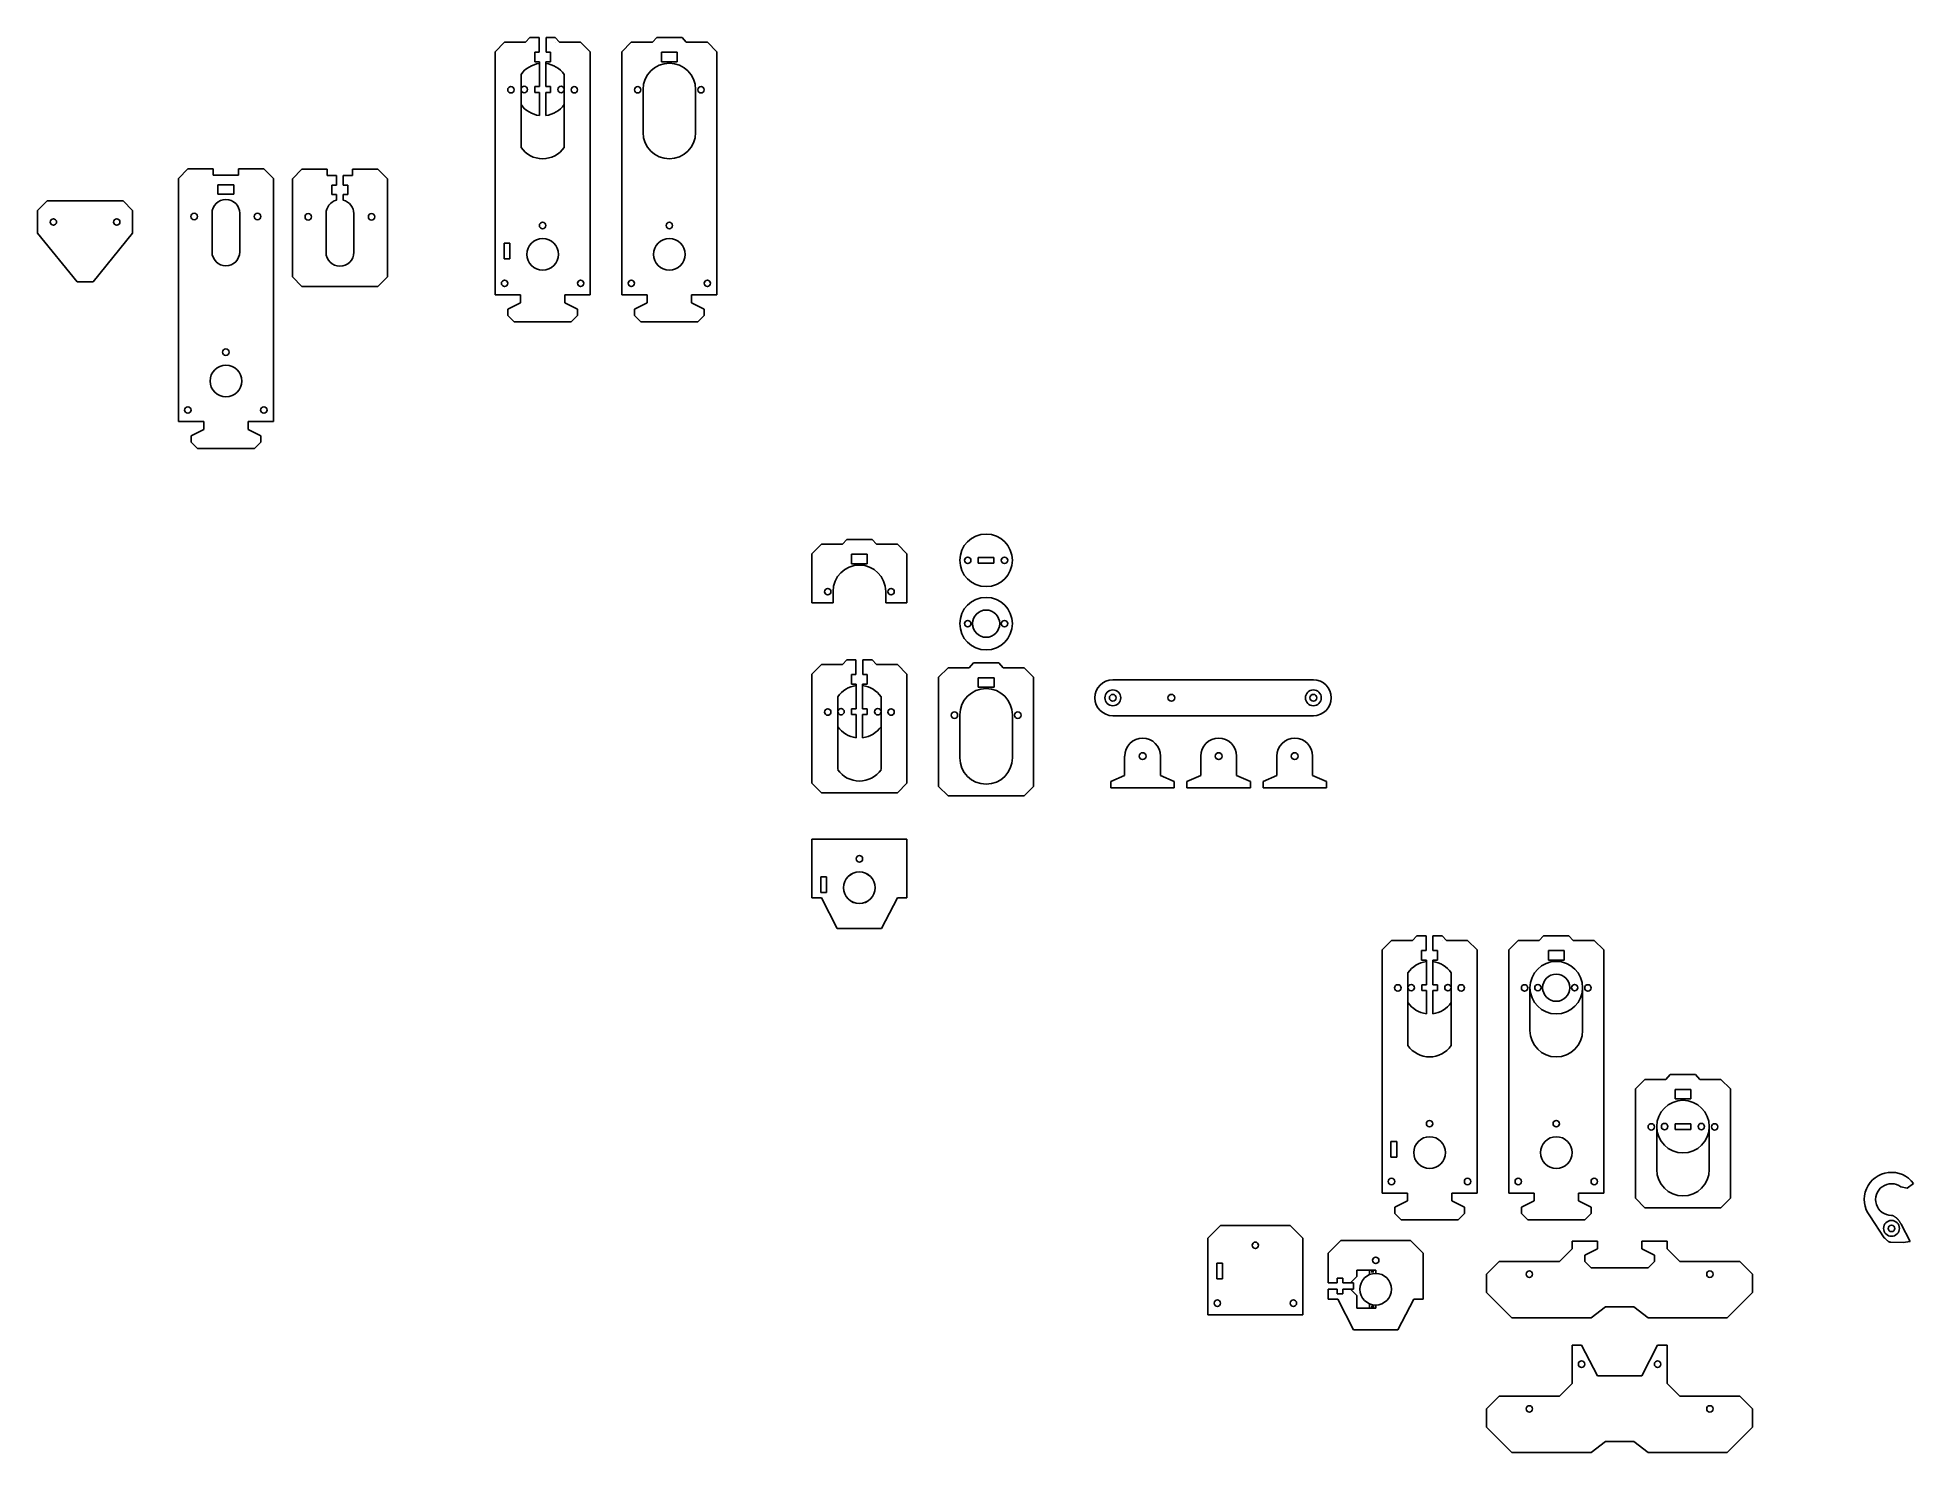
# Model space of a CAD drawing. Header units: inches. Extents: x -13 to 16.6, y -8.9 to 13.4.
import ezdxf

# ---------------------------------------------------------------- set-up
doc = ezdxf.new("R2010")
doc.units = ezdxf.units.IN
doc.header["$MEASUREMENT"] = 0
doc.layers.get('0').update_dxf_attribs({"lineweight": 25, "true_color": 0xffffff})

msp = doc.modelspace()

# ---------------------------------------------------------------- linework, layer by layer
at = {"color": 7, "true_color": 0x000000}
for p, q in [((-5.6, 13.349), (-5.75, 13.199)), ((-4.8, 13.349), (-4.8, 13.349)), ((-4.4, 13.349), (-4.25, 13.199)), ((-3.6, 13.349), (-3.75, 13.199)), ((-2.4, 13.349), (-2.25, 13.199)), ((-5.125, 13.04), (-5.125, 13.19)), ((-5.054, 13.19), (-5.125, 13.19)), ((-5.051, 13.04), (-5.125, 13.04)), ((-4.949, 13.04), (-4.875, 13.04)), ((-4.946, 13.19), (-4.875, 13.19)), ((-4.875, 13.04), (-4.875, 13.19)), ((-10.6, 11.349), (-10.75, 11.199)), ((-10.6, 11.349), (-10.2, 11.349)), ((-10.2, 11.349), (-10.2, 11.249)), ((-9.8, 11.249), (-9.8, 11.349)), ((-9.4, 11.349), (-9.8, 11.349)), ((-9.8, 11.349), (-9.8, 11.349)), ((-9.4, 11.349), (-9.25, 11.199)), ((-8.8, 11.343), (-8.95, 11.193)), ((-8.8, 11.343), (-8.4, 11.343)), ((-8.4, 11.343), (-8.4, 11.243)), ((-8, 11.243), (-8, 11.343)), ((-7.6, 11.343), (-8, 11.343)), ((-8, 11.343), (-8, 11.343)), ((-7.6, 11.343), (-7.45, 11.193)), ((-10.2, 11.249), (-9.8, 11.249)), ((-8.4, 11.243), (-8.254, 11.243)), ((-8.325, 10.943), (-8.325, 11.093)), ((-8.254, 11.093), (-8.325, 11.093)), ((-8.254, 11.093), (-8.254, 11.243)), ((-8.146, 11.093), (-8.146, 11.243)), ((-8.146, 11.243), (-8, 11.243)), ((-8.146, 11.093), (-8.075, 11.093)), ((-8.075, 10.943), (-8.075, 11.093)), ((-12.823, 10.843), (-12.973, 10.693)), ((-12.023, 10.843), (-12.023, 10.843)), ((-11.623, 10.843), (-11.473, 10.693)), ((-8.254, 10.943), (-8.325, 10.943)), ((-8.254, 10.943), (-8.254, 10.855)), ((-8.146, 10.943), (-8.075, 10.943)), ((-8.146, 10.943), (-8.146, 10.855)), ((-8.8, 9.493), (-8.95, 9.643)), ((-7.6, 9.493), (-8.8, 9.493)), ((-7.45, 9.643), (-7.6, 9.493)), ((-0.6, 5.425), (-0.75, 5.275)), ((0.6, 5.425), (0.75, 5.275)), ((-0.125, 5.116), (-0.125, 5.266)), ((0.125, 5.116), (0.125, 5.266)), ((1.877, 5.124), (1.877, 5.216)), ((2.123, 5.124), (2.123, 5.216)), ((-0.6, 3.525), (-0.75, 3.375)), ((-0.125, 3.216), (-0.125, 3.366)), ((-0.054, 3.366), (-0.125, 3.366)), ((0.054, 3.366), (0.125, 3.366)), ((0.125, 3.216), (0.125, 3.366)), ((0.2, 3.525), (0.2, 3.525)), ((0.6, 3.525), (0.75, 3.375)), ((1.4, 3.475), (1.25, 3.325)), ((2.6, 3.475), (2.75, 3.325)), ((7.166, 3.283), (4, 3.283)), ((-0.051, 3.216), (-0.125, 3.216)), ((0.051, 3.216), (0.125, 3.216)), ((7.166, 2.717), (4, 2.717)), ((4.187, 1.771), (4.187, 2.079)), ((4.754, 1.771), (4.754, 2.079)), ((5.387, 1.771), (5.387, 2.079)), ((5.954, 1.771), (5.954, 2.079)), ((6.587, 1.771), (6.587, 2.079)), ((7.154, 1.771), (7.154, 2.079)), ((-0.6, 1.5), (-0.75, 1.65)), ((0.6, 1.5), (-0.6, 1.5)), ((0.75, 1.65), (0.6, 1.5)), ((1.4, 1.45), (1.25, 1.6)), ((2.75, 1.6), (2.6, 1.45)), ((4.187, 1.771), (3.971, 1.679)), ((3.971, 1.679), (3.971, 1.579)), ((3.971, 1.579), (4.971, 1.579)), ((4.971, 1.679), (4.754, 1.771)), ((4.971, 1.579), (4.971, 1.679)), ((5.387, 1.771), (5.171, 1.679)), ((5.171, 1.679), (5.171, 1.579)), ((5.171, 1.579), (6.171, 1.579)), ((6.171, 1.679), (5.954, 1.771)), ((6.171, 1.579), (6.171, 1.679)), ((6.587, 1.771), (6.371, 1.679)), ((6.371, 1.679), (6.371, 1.579)), ((6.371, 1.579), (7.371, 1.579)), ((7.371, 1.679), (7.154, 1.771)), ((7.371, 1.579), (7.371, 1.679)), ((2.6, 1.45), (1.4, 1.45)), ((8.4, -0.831), (8.25, -0.981)), ((8.732, -0.831), (8.4, -0.831)), ((8.732, -0.831), (8.8, -0.756)), ((8.946, -0.756), (8.8, -0.756)), ((8.946, -0.99), (8.946, -0.756)), ((9.054, -0.756), (9.2, -0.756)), ((9.054, -0.756), (9.054, -0.99)), ((9.268, -0.831), (9.2, -0.756)), ((9.2, -0.831), (9.2, -0.831)), ((9.2, -0.831), (9.2, -0.831)), ((9.268, -0.831), (9.6, -0.831)), ((9.6, -0.831), (9.75, -0.981)), ((10.4, -0.831), (10.25, -0.981)), ((10.732, -0.831), (10.4, -0.831)), ((10.732, -0.831), (10.8, -0.756)), ((11.2, -0.756), (10.8, -0.756)), ((11.268, -0.831), (11.2, -0.756)), ((11.268, -0.831), (11.6, -0.831)), ((11.6, -0.831), (11.75, -0.981)), ((8.25, -4.821), (8.25, -0.981)), ((8.875, -1.14), (8.875, -0.99)), ((8.946, -0.99), (8.875, -0.99)), ((8.949, -1.14), (8.875, -1.14)), ((9.051, -1.14), (9.125, -1.14)), ((9.054, -0.99), (9.125, -0.99)), ((9.125, -1.14), (9.125, -0.99)), ((9.75, -4.821), (9.75, -0.981)), ((10.25, -4.821), (10.25, -0.981)), ((11.75, -4.821), (11.75, -0.981)), ((8.659, -1.813), (8.659, -2.491)), ((9.341, -1.813), (9.341, -2.491)), ((12.732, -3.025), (12.8, -2.95)), ((13.2, -2.95), (12.8, -2.95)), ((13.268, -3.025), (13.2, -2.95)), ((12.4, -3.025), (12.25, -3.175)), ((12.25, -3.175), (12.25, -4.9)), ((12.732, -3.025), (12.4, -3.025)), ((13.268, -3.025), (13.6, -3.025)), ((13.6, -3.025), (13.75, -3.175)), ((13.75, -3.175), (13.75, -4.9)), ((8.65, -4.821), (8.25, -4.821)), ((8.65, -4.944), (8.45, -5.044)), ((8.65, -4.821), (8.65, -4.944)), ((9.35, -4.944), (9.35, -4.821)), ((9.35, -4.821), (9.75, -4.821)), ((9.55, -5.044), (9.35, -4.944)), ((10.65, -4.821), (10.25, -4.821)), ((10.65, -4.944), (10.45, -5.044)), ((10.65, -4.821), (10.65, -4.944)), ((11.35, -4.944), (11.35, -4.821)), ((11.35, -4.821), (11.75, -4.821)), ((11.55, -5.044), (11.35, -4.944)), ((12.4, -5.05), (12.25, -4.9)), ((13.75, -4.9), (13.6, -5.05)), ((8.45, -5.044), (8.45, -5.144)), ((8.45, -5.144), (8.55, -5.244)), ((8.55, -5.244), (9.45, -5.244)), ((9.45, -5.244), (9.55, -5.144)), ((9.55, -5.144), (9.55, -5.044)), ((10.45, -5.044), (10.45, -5.144)), ((10.45, -5.144), (10.55, -5.244)), ((10.55, -5.244), (11.45, -5.244)), ((11.45, -5.244), (11.55, -5.144)), ((11.55, -5.144), (11.55, -5.044)), ((13.6, -5.05), (12.4, -5.05)), ((9.9, -6.387), (9.9, -6.1)), ((14.1, -6.387), (14.1, -6.1)), ((10.301, -6.787), (9.9, -6.387)), ((13.699, -6.787), (14.1, -6.387)), ((9.9, -8.514), (9.9, -8.227)), ((14.1, -8.514), (14.1, -8.227)), ((10.301, -8.915), (9.9, -8.514)), ((13.699, -8.915), (14.1, -8.514))]:
    msp.add_line(p, q, dxfattribs=at)
for p, q in [((-5.268, 13.349), (-5.6, 13.349)), ((-5.268, 13.349), (-5.2, 13.424)), ((-5.054, 13.424), (-5.2, 13.424)), ((-5.054, 13.19), (-5.054, 13.424)), ((-4.946, 13.424), (-4.8, 13.424)), ((-4.946, 13.424), (-4.946, 13.19)), ((-4.732, 13.349), (-4.8, 13.424)), ((-4.8, 13.349), (-4.8, 13.349)), ((-4.732, 13.349), (-4.4, 13.349)), ((-3.268, 13.349), (-3.6, 13.349)), ((-3.268, 13.349), (-3.2, 13.424)), ((-2.8, 13.424), (-3.2, 13.424)), ((-2.732, 13.349), (-2.8, 13.424)), ((-2.732, 13.349), (-2.4, 13.349)), ((-5.75, 9.359), (-5.75, 13.199)), ((-4.25, 9.359), (-4.25, 13.199)), ((-3.75, 9.359), (-3.75, 13.199)), ((-2.25, 9.359), (-2.25, 13.199)), ((-8, 11.343), (-8, 11.343)), ((-10.75, 7.359), (-10.75, 11.199)), ((-9.25, 7.359), (-9.25, 11.199)), ((-8.95, 11.193), (-8.95, 9.643)), ((-7.45, 10.418), (-7.45, 11.193)), ((-7.45, 11.193), (-7.45, 9.643)), ((-12.973, 10.336), (-12.973, 10.693)), ((-12.823, 10.843), (-11.623, 10.843)), ((-12.023, 10.843), (-12.023, 10.843)), ((-11.473, 10.336), (-11.473, 10.693)), ((-8.419, 10.033), (-8.419, 10.643)), ((-7.981, 10.033), (-7.981, 10.643)), ((-12.349, 9.567), (-12.973, 10.336)), ((-12.097, 9.567), (-11.473, 10.336)), ((-5.518, 10.175), (-5.609, 10.175)), ((-5.609, 9.928), (-5.609, 10.175)), ((-5.518, 9.928), (-5.518, 10.175)), ((-5.518, 9.928), (-5.609, 9.928)), ((-12.349, 9.567), (-12.097, 9.567)), ((-5.35, 9.359), (-5.75, 9.359)), ((-5.35, 9.236), (-5.55, 9.136)), ((-5.35, 9.359), (-5.35, 9.236)), ((-4.65, 9.236), (-4.65, 9.359)), ((-4.65, 9.359), (-4.25, 9.359)), ((-4.45, 9.136), (-4.65, 9.236)), ((-3.35, 9.359), (-3.75, 9.359)), ((-3.35, 9.236), (-3.55, 9.136)), ((-3.35, 9.359), (-3.35, 9.236)), ((-2.65, 9.236), (-2.65, 9.359)), ((-2.65, 9.359), (-2.25, 9.359)), ((-2.45, 9.136), (-2.65, 9.236)), ((-5.55, 9.136), (-5.55, 9.036)), ((-5.55, 9.036), (-5.45, 8.936)), ((-5.45, 8.936), (-4.55, 8.936)), ((-4.55, 8.936), (-4.45, 9.036)), ((-4.45, 9.036), (-4.45, 9.136)), ((-3.55, 9.136), (-3.55, 9.036)), ((-3.55, 9.036), (-3.45, 8.936)), ((-3.45, 8.936), (-2.55, 8.936)), ((-2.55, 8.936), (-2.45, 9.036)), ((-2.45, 9.036), (-2.45, 9.136)), ((-10.35, 7.359), (-10.75, 7.359)), ((-10.35, 7.236), (-10.55, 7.136)), ((-10.55, 7.136), (-10.55, 7.036)), ((-10.35, 7.359), (-10.35, 7.236)), ((-9.65, 7.236), (-9.65, 7.359)), ((-9.65, 7.359), (-9.25, 7.359)), ((-9.45, 7.136), (-9.65, 7.236)), ((-9.45, 7.036), (-9.45, 7.136)), ((-10.55, 7.036), (-10.45, 6.936)), ((-10.45, 6.936), (-9.55, 6.936)), ((-9.55, 6.936), (-9.45, 7.036)), ((-0.268, 5.425), (-0.6, 5.425)), ((-0.268, 5.425), (-0.2, 5.5)), ((0.2, 5.5), (-0.2, 5.5)), ((0.268, 5.425), (0.2, 5.5)), ((0.268, 5.425), (0.6, 5.425)), ((-0.75, 4.5), (-0.75, 5.275)), ((-0.125, 5.266), (0.125, 5.266)), ((-0.125, 5.116), (0.125, 5.116)), ((0.75, 4.5), (0.75, 5.275)), ((1.877, 5.216), (2.123, 5.216)), ((2.123, 5.124), (1.877, 5.124)), ((-0.75, 4.5), (-0.415, 4.5)), ((-0.415, 4.5), (-0.415, 4.68)), ((0.415, 4.5), (0.415, 4.68)), ((0.75, 4.5), (0.415, 4.5)), ((-0.268, 3.525), (-0.2, 3.6)), ((-0.054, 3.6), (-0.2, 3.6)), ((-0.054, 3.366), (-0.054, 3.6)), ((0.054, 3.6), (0.2, 3.6)), ((0.054, 3.6), (0.054, 3.366)), ((0.268, 3.525), (0.2, 3.6)), ((-0.75, 3.375), (-0.75, 1.65)), ((-0.268, 3.525), (-0.6, 3.525)), ((0.2, 3.525), (0.2, 3.525)), ((0.268, 3.525), (0.6, 3.525)), ((0.75, 3.375), (0.75, 1.65)), ((1.25, 3.325), (1.25, 1.6)), ((1.732, 3.475), (1.4, 3.475)), ((1.732, 3.475), (1.8, 3.55)), ((2.2, 3.55), (1.8, 3.55)), ((2.268, 3.475), (2.2, 3.55)), ((2.268, 3.475), (2.6, 3.475)), ((2.75, 3.325), (2.75, 1.6)), ((0.75, 0.768), (-0.75, 0.768)), ((-0.75, -0.157), (-0.75, 0.768)), ((0.75, -0.157), (0.75, 0.768)), ((-0.518, 0.175), (-0.609, 0.175)), ((-0.609, -0.072), (-0.609, 0.175)), ((-0.518, -0.072), (-0.518, 0.175)), ((-0.6, -0.157), (-0.75, -0.157)), ((-0.518, -0.072), (-0.609, -0.072)), ((-0.35, -0.641), (-0.6, -0.157)), ((0.35, -0.641), (0.6, -0.157)), ((0.6, -0.157), (0.75, -0.157)), ((-0.35, -0.641), (0.35, -0.641)), ((8.482, -4.005), (8.391, -4.005)), ((8.391, -4.252), (8.391, -4.005)), ((8.482, -4.252), (8.482, -4.005)), ((8.482, -4.252), (8.391, -4.252)), ((16.44, -4.721), (16.537, -4.743)), ((16.491, -4.477), (16.491, -4.477)), ((16.537, -4.743), (16.638, -4.669)), ((16.178, -5.525), (15.948, -5.181)), ((16.291, -5.172), (16.309, -5.172)), ((16.442, -5.311), (16.586, -5.584)), ((5.5, -5.533), (5.7, -5.333)), ((5.5, -5.533), (5.5, -6.742)), ((5.7, -5.333), (6.8, -5.333)), ((6.8, -5.333), (7, -5.533)), ((7, -5.533), (7, -6.742)), ((7.4, -5.77), (7.6, -5.57)), ((7.6, -5.57), (8.7, -5.57)), ((8.7, -5.57), (8.9, -5.77)), ((11.65, -5.577), (11.25, -5.577)), ((11.25, -5.7), (11.25, -5.577)), ((11.65, -5.577), (11.65, -5.7)), ((12.35, -5.7), (12.35, -5.577)), ((12.35, -5.577), (12.75, -5.577)), ((12.75, -5.7), (12.75, -5.577)), ((16.474, -5.598), (16.281, -5.596)), ((16.474, -5.598), (16.586, -5.584)), ((7.4, -6.235), (7.4, -5.77)), ((8.9, -6.494), (8.9, -5.77)), ((10.1, -5.9), (9.9, -6.1)), ((10.1, -5.9), (11.05, -5.9)), ((11.05, -5.9), (11.25, -5.7)), ((11.65, -5.7), (11.45, -5.8)), ((11.45, -5.8), (11.45, -5.9)), ((11.45, -5.9), (11.55, -6)), ((12.55, -5.8), (12.35, -5.7)), ((12.45, -6), (12.55, -5.9)), ((12.55, -5.9), (12.55, -5.8)), ((12.95, -5.9), (12.75, -5.7)), ((13.9, -5.9), (12.95, -5.9)), ((13.9, -5.9), (14.1, -6.1)), ((7.632, -6.162), (7.541, -6.162)), ((7.541, -6.235), (7.541, -6.162)), ((7.632, -6.235), (7.632, -6.162)), ((11.55, -6), (12.45, -6)), ((7.4, -6.235), (7.541, -6.235)), ((7.4, -6.337), (7.541, -6.337)), ((7.4, -6.494), (7.4, -6.337)), ((7.55, -6.494), (7.4, -6.494)), ((7.541, -6.337), (7.541, -6.409)), ((7.632, -6.409), (7.541, -6.409)), ((7.8, -6.978), (7.55, -6.494)), ((7.632, -6.235), (7.75, -6.235)), ((7.632, -6.337), (7.632, -6.409)), ((7.632, -6.337), (7.75, -6.337)), ((8.5, -6.978), (8.75, -6.494)), ((8.75, -6.494), (8.9, -6.494)), ((5.5, -6.742), (7, -6.742)), ((11.55, -6.787), (10.301, -6.787)), ((11.55, -6.787), (11.775, -6.613)), ((11.775, -6.613), (12.225, -6.613)), ((12.45, -6.787), (12.225, -6.613)), ((12.45, -6.787), (13.699, -6.787)), ((7.8, -6.978), (8.5, -6.978)), ((11.4, -7.221), (11.25, -7.221)), ((11.25, -7.221), (11.25, -7.827)), ((11.65, -7.705), (11.4, -7.221)), ((12.35, -7.705), (12.6, -7.221)), ((12.6, -7.221), (12.75, -7.221)), ((12.75, -7.221), (12.75, -7.827)), ((11.05, -8.027), (11.25, -7.827)), ((11.65, -7.705), (12.35, -7.705)), ((12.95, -8.027), (12.75, -7.827)), ((10.1, -8.027), (9.9, -8.227)), ((10.1, -8.027), (11.05, -8.027)), ((13.9, -8.027), (12.95, -8.027)), ((13.9, -8.027), (14.1, -8.227)), ((11.55, -8.915), (11.775, -8.74)), ((11.775, -8.74), (12.225, -8.74)), ((12.45, -8.915), (12.225, -8.74)), ((11.55, -8.915), (10.301, -8.915)), ((12.45, -8.915), (13.699, -8.915))]:
    msp.add_line(p, q)
at = {"color": 3, "true_color": 0x00ff00}
for p, q in [((-5.051, 13.04), (-5.051, 12.649)), ((-4.949, 13.04), (-4.949, 12.649)), ((-3.125, 13.04), (-3.125, 13.19)), ((-3.125, 13.19), (-2.875, 13.19)), ((-3.125, 13.04), (-2.875, 13.04)), ((-2.875, 13.04), (-2.875, 13.19)), ((-5.341, 12.84), (-5.341, 12.367)), ((-5.051, 12.983), (-5.051, 12.983)), ((-4.659, 11.689), (-4.659, 12.84)), ((-5.123, 12.558), (-5.123, 12.649)), ((-5.051, 12.649), (-5.123, 12.649)), ((-5.051, 12.558), (-5.123, 12.558)), ((-5.051, 12.558), (-5.051, 12.192)), ((-4.949, 12.649), (-4.877, 12.649)), ((-4.949, 12.558), (-4.877, 12.558)), ((-4.949, 12.558), (-4.949, 12.192)), ((-4.877, 12.558), (-4.877, 12.649)), ((-3.415, 11.925), (-3.415, 12.603)), ((-2.585, 11.925), (-2.585, 12.603)), ((-5.341, 12.367), (-5.341, 12.367)), ((-5.341, 12.367), (-5.341, 11.689)), ((-10.125, 10.949), (-10.125, 11.099)), ((-10.125, 11.099), (-9.875, 11.099)), ((-9.875, 10.949), (-9.875, 11.099)), ((-10.125, 10.949), (-9.875, 10.949)), ((-10.219, 10.039), (-10.219, 10.649)), ((-9.781, 10.039), (-9.781, 10.649)), ((1.875, 3.166), (1.875, 3.316)), ((1.875, 3.316), (2.125, 3.316)), ((2.125, 3.166), (2.125, 3.316)), ((-0.341, 3.016), (-0.341, 2.543)), ((-0.051, 3.216), (-0.051, 2.825)), ((-0.051, 3.159), (-0.051, 3.159)), ((0.051, 3.216), (0.051, 2.825)), ((0.341, 1.865), (0.341, 3.016)), ((1.875, 3.166), (2.125, 3.166)), ((-0.123, 2.734), (-0.123, 2.825)), ((-0.051, 2.825), (-0.123, 2.825)), ((-0.051, 2.734), (-0.123, 2.734)), ((-0.051, 2.734), (-0.051, 2.368)), ((0.051, 2.825), (0.123, 2.825)), ((0.051, 2.734), (0.123, 2.734)), ((0.051, 2.734), (0.051, 2.368)), ((0.123, 2.734), (0.123, 2.825)), ((1.585, 2.051), (1.585, 2.73)), ((2.415, 2.051), (2.415, 2.73)), ((-0.341, 2.543), (-0.341, 2.543)), ((-0.341, 2.543), (-0.341, 1.865)), ((8.949, -1.14), (8.949, -1.531)), ((9.051, -1.14), (9.051, -1.531)), ((10.875, -1.14), (10.875, -0.99)), ((10.875, -0.99), (11.125, -0.99)), ((10.875, -1.14), (11.125, -1.14)), ((11.125, -1.14), (11.125, -0.99)), ((8.659, -1.34), (8.659, -1.813)), ((8.949, -1.197), (8.949, -1.197)), ((9.341, -1.813), (9.341, -1.34)), ((8.877, -1.622), (8.877, -1.531)), ((8.949, -1.531), (8.877, -1.531)), ((8.949, -1.622), (8.877, -1.622)), ((8.949, -1.622), (8.949, -1.988)), ((9.051, -1.531), (9.123, -1.531)), ((9.051, -1.622), (9.123, -1.622)), ((9.051, -1.622), (9.051, -1.988)), ((9.123, -1.622), (9.123, -1.531)), ((10.585, -2.255), (10.585, -1.577)), ((11.415, -2.255), (11.415, -1.577)), ((8.659, -1.813), (8.659, -1.813)), ((12.875, -3.334), (12.875, -3.184)), ((12.875, -3.184), (13.125, -3.184)), ((13.125, -3.334), (13.125, -3.184)), ((12.875, -3.334), (13.125, -3.334)), ((12.585, -4.449), (12.585, -3.77)), ((13.415, -4.449), (13.415, -3.77)), ((5.732, -5.925), (5.641, -5.925)), ((5.641, -5.925), (5.641, -6.172)), ((5.732, -6.172), (5.641, -6.172)), ((5.732, -6.172), (5.732, -5.925))]:
    msp.add_line(p, q, dxfattribs=at)
at = {"color": 6, "true_color": 0xff00ff}
for p, q in [((12.877, -3.816), (12.877, -3.725)), ((12.877, -3.725), (13.123, -3.725)), ((13.123, -3.816), (12.877, -3.816)), ((13.123, -3.816), (13.123, -3.725)), ((7.75, -6.235), (7.85, -6.135)), ((8.15, -6.037), (7.85, -6.037)), ((7.85, -6.135), (7.85, -6.037)), ((8.05, -6.108), (8.05, -6.037)), ((8.079, -6.064), (8.118, -6.064)), ((8.15, -6.087), (8.15, -6.037)), ((7.75, -6.235), (7.8, -6.235)), ((7.75, -6.337), (7.85, -6.437)), ((7.75, -6.337), (7.8, -6.337)), ((7.8, -6.235), (7.8, -6.337)), ((7.85, -6.437), (7.85, -6.637)), ((8.15, -6.637), (7.85, -6.637)), ((8.05, -6.566), (8.05, -6.637)), ((8.077, -6.61), (8.123, -6.61)), ((8.15, -6.637), (8.15, -6.587))]:
    msp.add_line(p, q, dxfattribs=at)
at = {"color": 3, "true_color": 0x00ff00}
for centre, radius in [((-5.5, 12.599), 0.051), ((-5.29, 12.603), 0.051), ((-4.71, 12.603), 0.051), ((-4.5, 12.599), 0.051), ((-3.5, 12.599), 0.051), ((-2.5, 12.599), 0.051), ((-5, 10.456), 0.051), ((-3, 10.456), 0.051), ((-5, 10), 0.25), ((-3, 10), 0.25), ((-5.6, 9.543), 0.051), ((-4.4, 9.543), 0.051), ((-3.6, 9.543), 0.051), ((-2.4, 9.543), 0.051), ((-10, 8.456), 0.051), ((-10, 8), 0.25), ((-10.6, 7.543), 0.051), ((-9.4, 7.543), 0.051), ((4, 3), 0.125), ((4, 3), 0.0539), ((4.925, 3), 0.0539), ((7.166, 3), 0.125), ((7.166, 3), 0.0539), ((-0.5, 2.775), 0.051), ((-0.29, 2.78), 0.051), ((0.29, 2.78), 0.051), ((0.5, 2.775), 0.051), ((1.5, 2.725), 0.051), ((2.5, 2.725), 0.051), ((4.471, 2.079), 0.0539), ((5.671, 2.079), 0.0539), ((6.871, 2.079), 0.0539), ((0, 0.457), 0.051), ((0, 0.001), 0.25), ((0, 0), 0.25), ((11, -1.577), 0.415), ((8.5, -1.581), 0.051), ((8.71, -1.577), 0.051), ((9.29, -1.577), 0.051), ((9.5, -1.581), 0.051), ((10.5, -1.581), 0.051), ((11.5, -1.581), 0.051), ((13, -3.77), 0.415), ((9, -3.724), 0.051), ((11, -3.724), 0.051), ((12.5, -3.775), 0.051), ((13.5, -3.775), 0.051), ((9, -4.18), 0.25), ((11, -4.18), 0.25), ((8.4, -4.637), 0.051), ((9.6, -4.637), 0.051), ((10.4, -4.637), 0.051), ((11.6, -4.637), 0.051), ((16.291, -5.377), 0.125), ((6.25, -5.644), 0.051), ((8.15, -5.881), 0.051), ((8.15, -6.337), 0.25), ((10.575, -6.1), 0.051), ((13.425, -6.1), 0.051), ((5.65, -6.558), 0.051), ((6.85, -6.558), 0.051), ((11.4, -7.521), 0.051), ((12.6, -7.521), 0.051), ((10.575, -8.227), 0.051), ((13.425, -8.227), 0.051)]:
    msp.add_circle(centre, radius, dxfattribs=at)
for centre, radius in [((-12.723, 10.511), 0.051), ((-11.723, 10.511), 0.051), ((-10.5, 10.599), 0.051), ((-9.5, 10.599), 0.051), ((-8.7, 10.593), 0.051), ((-7.7, 10.593), 0.051), ((2, 5.17), 0.415), ((-0.5, 4.675), 0.051), ((0.5, 4.675), 0.051), ((2, 4.17), 0.415), ((16.291, -5.377), 0.051)]:
    msp.add_circle(centre, radius)
at = {"color": 7, "true_color": 0x000000}
for centre, radius in [((1.71, 5.17), 0.051), ((2.29, 5.17), 0.051), ((1.71, 4.17), 0.051), ((2, 4.17), 0.215), ((2.29, 4.17), 0.051)]:
    msp.add_circle(centre, radius, dxfattribs=at)
at = {"color": 6, "true_color": 0xff00ff}
for centre, radius in [((11, -1.577), 0.215), ((10.71, -1.577), 0.051), ((11.29, -1.577), 0.051), ((12.71, -3.77), 0.051), ((13.29, -3.77), 0.051)]:
    msp.add_circle(centre, radius, dxfattribs=at)
at = {"color": 3, "true_color": 0x00ff00}
for centre, radius, start, end in [((-5, 12.603), 0.415, 97.066, 145.2661), ((-5, 12.603), 0.415, 34.7339, 82.934), ((-3, 12.603), 0.415, 0, 180), ((-5, 12.603), 0.415, 214.7339, 262.934), ((-5, 12.603), 0.415, 277.066, 325.2661), ((-3, 11.925), 0.415, 180, 0), ((-10, 10.649), 0.219, 0, 180), ((-10, 10.039), 0.219, 180, 0), ((0, 2.78), 0.415, 97.066, 145.2661), ((0, 2.78), 0.415, 34.7339, 82.934), ((2, 2.73), 0.415, 0, 180), ((0, 2.78), 0.415, 214.7339, 262.934), ((0, 2.78), 0.415, 277.066, 325.2661), ((2, 2.051), 0.415, 180, 0), ((9, -1.577), 0.415, 97.066, 145.2661), ((9, -1.577), 0.415, 34.7339, 82.934), ((9, -1.577), 0.415, 214.7339, 262.934), ((9, -1.577), 0.415, 277.066, 325.2661), ((11, -2.255), 0.415, 180, 0), ((13, -4.449), 0.415, 180, 0)]:
    msp.add_arc(centre, radius, start, end, dxfattribs=at)
at = {"color": 7, "true_color": 0x000000}
for centre, radius, start, end in [((-5, 11.925), 0.415, 214.7339, 325.2661), ((4, 3), 0.283, 90, 270), ((7.166, 3), 0.283, 270, 90), ((4.471, 2.079), 0.283, 0, 180), ((5.671, 2.079), 0.283, 0, 180), ((6.871, 2.079), 0.283, 0, 180), ((0, 2.101), 0.415, 214.7339, 325.2661), ((9, -2.255), 0.415, 214.7339, 325.2661), ((16.291, -4.922), 0.25, 53.3958, 270)]:
    msp.add_arc(centre, radius, start, end, dxfattribs=at)
for centre, radius, start, end in [((-8.2, 10.643), 0.219, 104.2588, 180), ((-8.2, 10.643), 0.219, 0, 75.7412), ((-8.2, 10.033), 0.219, 180, 0), ((0, 4.68), 0.415, 0, 180), ((16.291, -4.922), 0.43, 36.1115, 217.0535)]:
    msp.add_arc(centre, radius, start, end)
for points in [[(16.442, -5.311), (16.399, -5.218), (16.309, -5.172)], [(16.178, -5.525), (16.244, -5.597), (16.281, -5.596)]]:
    msp.add_open_spline(points, degree=2)

doc.saveas('drawing.dxf')
